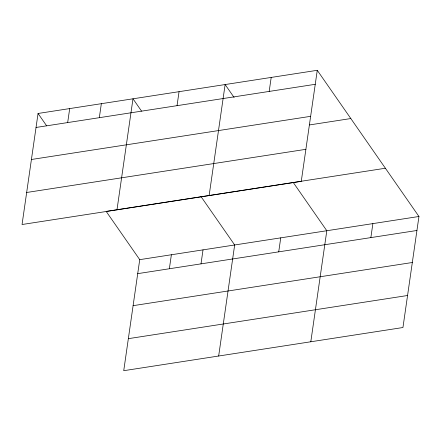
<?xml version="1.0" encoding="UTF-8"?>
<svg xmlns="http://www.w3.org/2000/svg" width="441" height="441" viewBox="0 0 441 441"><rect width="100%" height="100%" fill="white"/><g stroke="black" fill="none" stroke-linecap="round" stroke-linejoin="round"><path stroke-width="0.66" d="M38.053 113.475L22.05 224.513L301.269 181.35L317.266 70.306L38.053 113.475L46.636 125.812M67.677 122.576L69.695 108.58M99.324 117.681L101.342 103.69M116.986 209.839L132.984 98.795L141.567 111.138M137.151 206.625L106.176 211.41L139.731 259.65L123.734 370.694L402.947 327.525L418.95 216.487L317.266 70.306M177.039 105.669L179.057 91.673M169.361 268.751L171.378 254.76M209.128 195.595L225.125 84.551L234.099 97.455M201.002 263.861L203.02 249.865M218.664 356.014L234.667 244.975L201.113 196.736M269.181 91.425L271.198 77.429M278.723 251.85L280.735 237.853M310.806 341.769L326.809 230.731L293.254 182.491M370.864 237.605L372.877 223.609M36.035 127.466L315.254 84.303M31.421 159.493L310.635 116.33M309.494 124.935L350.827 118.546M26.664 192.485L305.883 149.323M137.824 206.52L385.395 168.247M139.731 259.65L418.95 216.487M137.713 273.646L416.932 230.483M133.099 305.668L412.318 262.505M128.348 338.666L407.561 295.503"/></g></svg>
